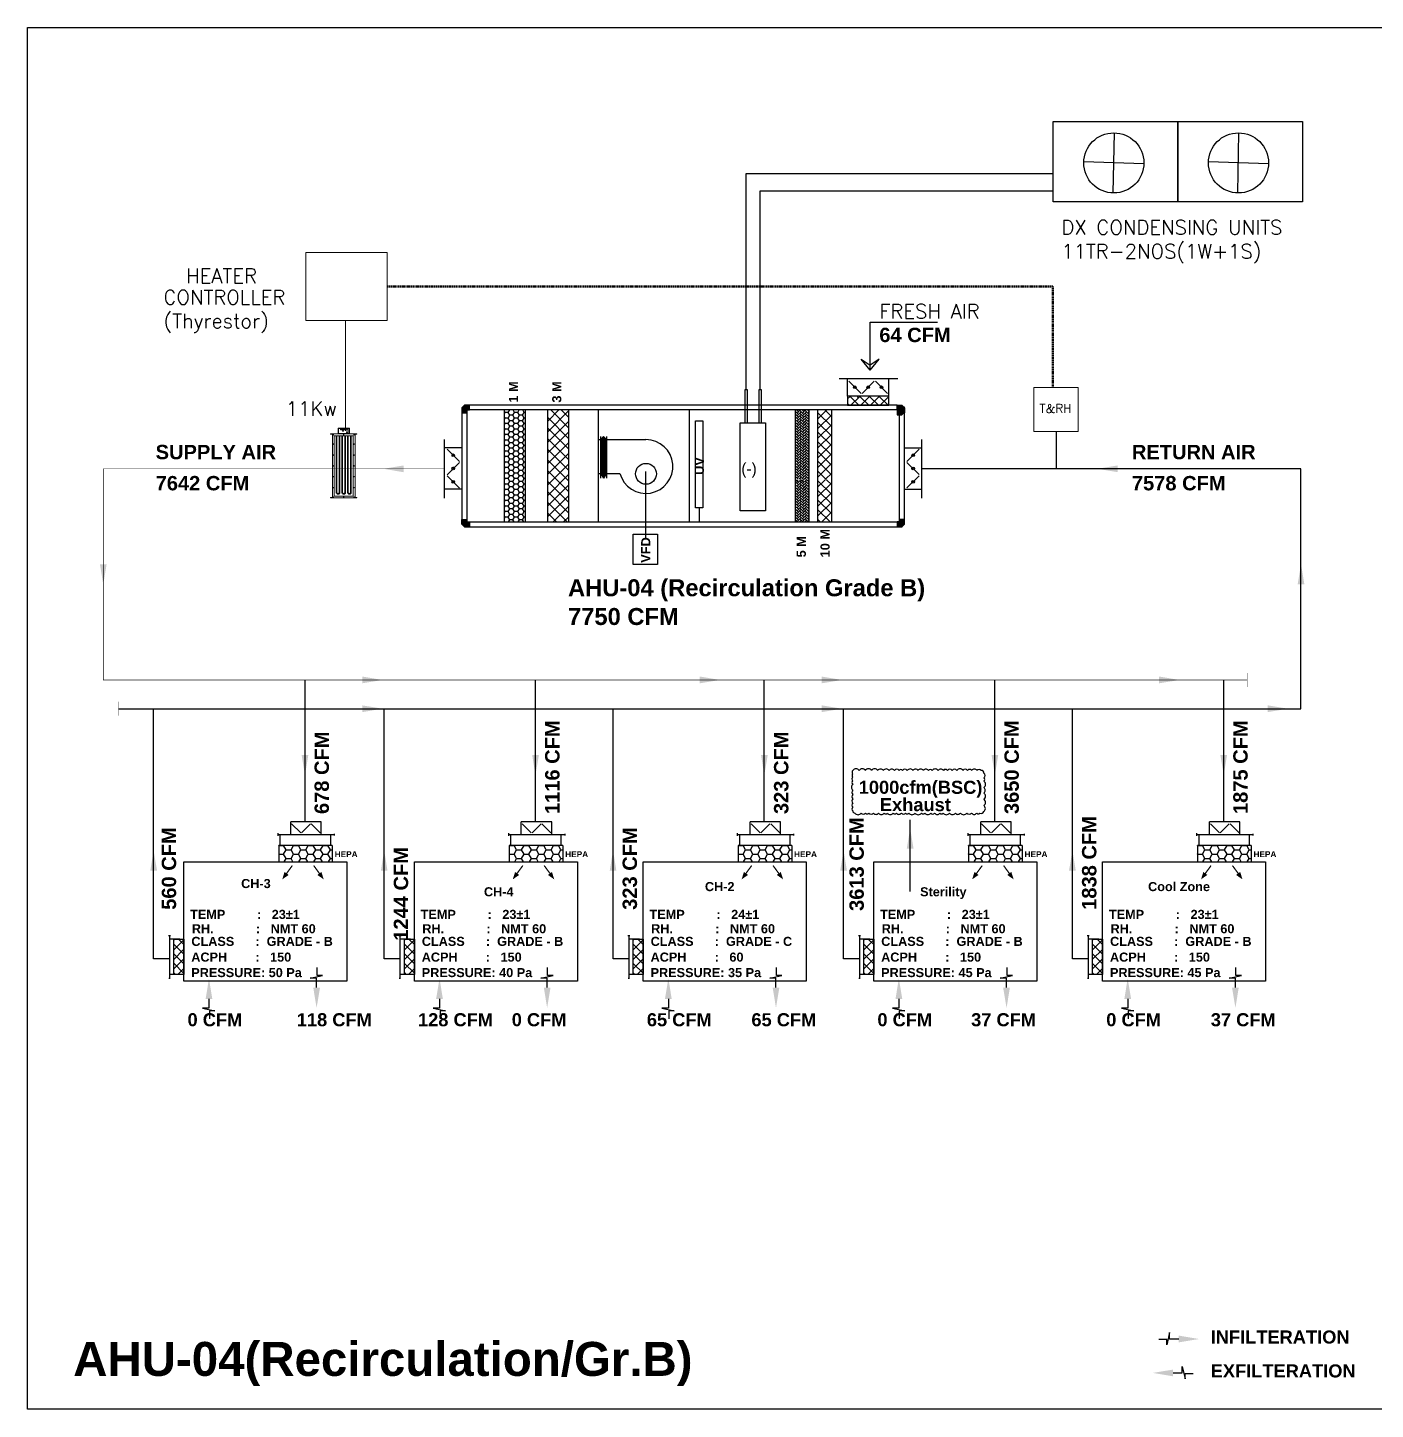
# Model space of a CAD drawing. Header units: inches. Extents: x 571878 to 593737, y 7688 to 75400.
# Drawn here: x 571878 to 585954, y 7688 to 22116 of the extents above; entities that cross this region are included whole.
import ezdxf

# ---------------------------------------------------------------- set-up
doc = ezdxf.new("R2010")
doc.units = ezdxf.units.IN
doc.header["$MEASUREMENT"] = 0
doc.linetypes.add('2617-H4-01$0$HIDDEN', pattern=[0.375, 0.25, -0.125])
for name, color, linetype, lineweight in [('1', 4, 'Continuous', 9), ('10ufilter1', 7, 'Continuous', 30), ('H-AHU', 66, 'Continuous', 9), ('H-HUMIDIFIER', 1, 'Continuous', 5), ('H-MULTI STAGE TERMINAL HEATER', 5, 'Continuous', 5), ('H-TEXT', 7, 'Continuous', 5), ('M-IBMS-BMS-DPT', 214, 'Continuous', 9), ('M-IBMS-BMS-DTEMP', 214, 'Continuous', 9)]:
    doc.layers.add(name, color=color, linetype=linetype, lineweight=lineweight)
for name, color, linetype in [('5u filter', 7, 'Continuous'), ('DIM', 7, 'Continuous'), ('TEXT', 2, 'Continuous'), ('TITLE BOX', 4, 'Continuous')]:
    doc.layers.add(name, color=color, linetype=linetype)
doc.styles.add('HVAC', font='simplex8.shx')
doc.styles.add('WMF-Arial1', font='arialbd.ttf')

# ---------------------------------------------------------------- blocks, each defined once
blk = doc.blocks.new('A$C1F865A62')
at = {"layer": 'H-MULTI STAGE TERMINAL HEATER'}
blk.add_hatch(color=256, dxfattribs=at).paths.add_polyline_path([(39, 184, 1), (34, 184, 1)])
h = blk.add_hatch(dxfattribs=at)
h.set_pattern_fill('ZIGZAG', color=256, scale=50, style=0)
h.set_pattern_definition([(0, (22224.0357, -18830.719), (6.25, 6.25), [6.25, -6.25]), (90, (22230.2857, -18830.719), (-6.25, 6.25), [6.25, -6.25])])
h.paths.add_polyline_path([(850, 275), (100, 275), (100, 265), (850, 265, -1), (850, 235), (100, 235), (100, 225), (850, 225, 1)])
h.paths.add_polyline_path([(850, 200), (100, 200), (100, 190), (850, 190, -1), (850, 160), (100, 160), (100, 150), (850, 150, 1)])
h.paths.add_polyline_path([(850, 125), (100, 125), (100, 115), (850, 115, -1), (850, 85), (100, 85), (100, 75), (850, 75, 1)])
for points in [[(0, 100), (75, 100), (75, 250), (0, 250)], [(5, 105), (70, 105), (70, 245), (5, 245)], [(15, 218), (21, 218), (21, 150), (15, 150)], [(16, 217), (20, 217), (20, 151), (16, 151)], [(80, 350), (80, 325), (75, 325), (75, 350)], [(75, 25), (925, 25), (925, 325), (75, 325)], [(100, 50), (900, 50), (900, 300), (100, 300)], [(920, 350), (920, 325), (925, 325), (925, 350)], [(16, 136), (28, 136), (28, 123), (16, 123)], [(18, 134), (26, 134), (26, 125), (18, 125)], [(59, 136), (47, 136), (47, 123), (59, 123)], [(57, 134), (49, 134), (49, 125), (57, 125)], [(80, 0), (80, 25), (75, 25), (75, 0)], [(920, 0), (920, 25), (925, 25), (925, 0)]]:
    blk.add_lwpolyline(points, close=True, dxfattribs=at)
for points in [[(100, 225), (850, 225, 1), (850, 275), (100, 275)], [(100, 235), (850, 235, 1), (850, 265), (100, 265)], [(100, 150), (850, 150, 1), (850, 200), (100, 200)], [(100, 160), (850, 160, 1), (850, 190), (100, 190)], [(100, 75), (850, 75, 1), (850, 125), (100, 125)], [(100, 85), (850, 85, 1), (850, 115), (100, 115)]]:
    blk.add_lwpolyline(points, format="xyb", dxfattribs=at)
for centre, radius in [((36, 184), 5.48), ((36, 184), 2.37), ((88, 313), 3.45), ((211, 313), 3.45), ((357, 313), 3.45), ((500, 313), 3.45), ((643, 313), 3.45), ((789, 313), 3.45), ((913, 313), 3.45), ((88, 175), 3.45), ((88, 38), 3.45), ((211, 38), 3.45), ((357, 38), 3.45), ((500, 38), 3.45), ((643, 38), 3.45), ((789, 38), 3.45), ((913, 175), 3.45), ((913, 38), 3.45)]:
    blk.add_circle(centre, radius, dxfattribs=at)
blk = doc.blocks.new('A$C09D80265')
at = {"layer": 'M-IBMS-BMS-DTEMP'}
blk.add_lwpolyline([(0, 3691), (3691, 3691), (3691, 0), (0, 0)], close=True, dxfattribs=at)
at = {"layer": 'M-IBMS-BMS-DTEMP', "insert": (471, 2290), "char_height": 731.25, "width": 22.67, "attachment_point": 1}
blk.add_mtext('{\\Fromans|c0;T&RH}', dxfattribs=at)

msp = doc.modelspace()

# ---------------------------------------------------------------- hatches: boundary and pattern name
for points in [[(576413, 18147), (576440, 18175), (576492, 18175), (576492, 18123), (576465, 18123), (576465, 18095), (576413, 18095)], [(581037, 18147), (581009, 18175), (580958, 18175), (580958, 18123), (580985, 18123), (580985, 18095), (581037, 18095)], [(581037, 18099), (581009, 18071), (580958, 18071), (580958, 18123), (580985, 18123), (580985, 18151), (581037, 18151)], [(576413, 16930), (576440, 16902), (576492, 16902), (576492, 16954), (576465, 16954), (576465, 16981), (576413, 16981)], [(581037, 16930), (581009, 16902), (580958, 16902), (580958, 16954), (580985, 16954), (580985, 16981), (581037, 16981)]]:
    msp.add_hatch(color=0).paths.add_polyline_path(points)
at = {"lineweight": -2}
h = msp.add_hatch(dxfattribs=at)
h.set_pattern_fill('HONEY', color=3, scale=265.646304, style=0)
h.set_pattern_definition([(180, (788335.212, 155009.027), (-49.808682, 28.7570558), [33.205788, -66.411576]), (60, (788335.212, 155009.027), (49.808682, 28.757056), [33.205788, -66.411576]), (120, (788335.212, 155009.027), (-1e-07, 57.514112), [-66.411576, 33.205788])])
h.paths.add_polyline_path([(577078, 16954), (576858, 16954), (576858, 18123), (577078, 18123)])
edge = h.paths.add_edge_path()
edge.add_line((576984, 17410), (576942, 17410))
edge.add_line((576942, 17410), (576942, 17410))
edge.add_line((576942, 17410), (576969, 17410))
edge.add_line((576969, 17410), (576942, 17410))
edge.add_line((576942, 17410), (577025, 17410))
h = msp.add_hatch(dxfattribs=at)
h.set_pattern_fill('AR-HBONE', color=3, scale=5, angle=180, style=0)
h.set_pattern_definition([(225, (-12033.414, -24378.998), (-4e-15, -28.28427125), [60, -20]), (315, (-12047.556, -24393.14), (-7e-15, -28.28427125), [60, -20])])
h.paths.add_polyline_path([(579897, 17395), (580035, 17395), (579897, 17405), (579897, 17395), (579897, 18123), (580041, 18123), (580041, 16954), (579897, 16954)])
h = msp.add_hatch(dxfattribs=at)
h.set_pattern_fill('HONEY', color=3, scale=411.530399, style=0)
h.set_pattern_definition([(0, (420485.23, 101247.57), (77.16195, 44.549472), [51.4413, -102.8826]), (120, (420485.23, 101247.57), (-77.16195, 44.549473), [51.4413, -102.8826]), (60, (420485.23, 101247.57), (2e-07, 89.098945), [-102.8826, 51.4413])])
h.paths.add_polyline_path([(575060, 13406), (575060, 13575), (574500, 13575), (574500, 13406)])
h.paths.add_polyline_path([(574902, 13419), (574695, 13419), (574695, 13560), (574695, 13419)], flags=16)
h.paths.add_polyline_path([(574689, 13441), (574689, 13441), (574689, 13536), (574689, 13536)], flags=24)
h = msp.add_hatch(dxfattribs=at)
h.set_pattern_fill('HONEY', color=3, scale=411.530399, style=0)
h.set_pattern_definition([(0, (422892.93, 101247.57), (77.16195, 44.549472), [51.4413, -102.8826]), (120, (422892.93, 101247.57), (-77.16195, 44.549473), [51.4413, -102.8826]), (60, (422892.93, 101247.57), (2e-07, 89.098945), [-102.8826, 51.4413])])
h.paths.add_polyline_path([(577468, 13406), (577468, 13575), (576908, 13575), (576908, 13406)])
h.paths.add_polyline_path([(577309, 13419), (577103, 13419), (577103, 13560), (577103, 13419)], flags=16)
h.paths.add_polyline_path([(577096, 13441), (577096, 13441), (577096, 13536), (577096, 13536)], flags=24)
h = msp.add_hatch(dxfattribs=at)
h.set_pattern_fill('HONEY', color=3, scale=411.530399, style=0)
h.set_pattern_definition([(0, (425282.97, 101247.57), (77.16195, 44.549472), [51.4413, -102.8826]), (120, (425282.97, 101247.57), (-77.16195, 44.549473), [51.4413, -102.8826]), (60, (425282.97, 101247.57), (2e-07, 89.098945), [-102.8826, 51.4413])])
h.paths.add_polyline_path([(579858, 13406), (579858, 13575), (579298, 13575), (579298, 13406)])
h.paths.add_polyline_path([(579699, 13419), (579493, 13419), (579493, 13560), (579493, 13419)], flags=16)
h.paths.add_polyline_path([(579486, 13441), (579486, 13441), (579486, 13536), (579486, 13536)], flags=24)
h = msp.add_hatch(dxfattribs=at)
h.set_pattern_fill('HONEY', color=3, scale=411.530399, style=0)
h.set_pattern_definition([(0, (427690.67, 101247.57), (77.16195, 44.549472), [51.4413, -102.8826]), (120, (427690.67, 101247.57), (-77.16195, 44.549473), [51.4413, -102.8826]), (60, (427690.67, 101247.57), (2e-07, 89.098945), [-102.8826, 51.4413])])
h.paths.add_polyline_path([(582265, 13406), (582265, 13575), (581705, 13575), (581705, 13406)])
h.paths.add_polyline_path([(582107, 13419), (581901, 13419), (581901, 13560), (581901, 13419)], flags=16)
h.paths.add_polyline_path([(581894, 13441), (581894, 13441), (581894, 13536), (581894, 13536)], flags=24)
h = msp.add_hatch(dxfattribs=at)
h.set_pattern_fill('HONEY', color=3, scale=411.530399, style=0)
h.set_pattern_definition([(0, (430080.71, 101247.57), (77.16195, 44.549472), [51.4413, -102.8826]), (120, (430080.71, 101247.57), (-77.16195, 44.549473), [51.4413, -102.8826]), (60, (430080.71, 101247.57), (2e-07, 89.098945), [-102.8826, 51.4413])])
h.paths.add_polyline_path([(584655, 13406), (584655, 13575), (584095, 13575), (584095, 13406)])
h.paths.add_polyline_path([(584497, 13419), (584291, 13419), (584291, 13560), (584291, 13419)], flags=16)
h.paths.add_polyline_path([(584284, 13441), (584284, 13441), (584284, 13536), (584284, 13536)], flags=24)
h = msp.add_hatch(dxfattribs=at)
h.set_pattern_fill('ANSI37', color=1, scale=567.063955, style=0)
h.set_pattern_definition([(45, (387131.54, -9487.39), (-50.121846, 50.121846), []), (135, (387131.54, -9487.39), (-50.121846, -50.121846), [])])
h.paths.add_polyline_path([(573405, 12228), (573510, 12228), (573510, 12598), (573405, 12598)])
h = msp.add_hatch(dxfattribs=at)
h.set_pattern_fill('ANSI37', color=1, scale=567.063955, style=0)
h.set_pattern_definition([(45, (389539.24, -9487.39), (-50.121846, 50.121846), []), (135, (389539.24, -9487.39), (-50.121846, -50.121846), [])])
h.paths.add_polyline_path([(575813, 12228), (575917, 12228), (575917, 12598), (575813, 12598)])
h = msp.add_hatch(dxfattribs=at)
h.set_pattern_fill('ANSI37', color=1, scale=567.063955, style=0)
h.set_pattern_definition([(45, (391929.28, -9487.39), (-50.121846, 50.121846), []), (135, (391929.28, -9487.39), (-50.121846, -50.121846), [])])
h.paths.add_polyline_path([(578203, 12228), (578307, 12228), (578307, 12598), (578203, 12598)])
h = msp.add_hatch(dxfattribs=at)
h.set_pattern_fill('ANSI37', color=1, scale=567.063955, style=0)
h.set_pattern_definition([(45, (394336.98, -9487.39), (-50.121846, 50.121846), []), (135, (394336.98, -9487.39), (-50.121846, -50.121846), [])])
h.paths.add_polyline_path([(580611, 12228), (580715, 12228), (580715, 12598), (580611, 12598)])
h = msp.add_hatch(dxfattribs=at)
h.set_pattern_fill('ANSI37', color=1, scale=567.063955, style=0)
h.set_pattern_definition([(45, (396727.02, -9487.39), (-50.121846, 50.121846), []), (135, (396727.02, -9487.39), (-50.121846, -50.121846), [])])
h.paths.add_polyline_path([(583001, 12228), (583105, 12228), (583105, 12598), (583001, 12598)])
at = {"layer": '10ufilter1', "lineweight": -2, "ltscale": 0.5}
h = msp.add_hatch(dxfattribs=at)
h.set_pattern_fill('ANSI37', color=1, scale=573.796017, angle=180, style=0)
h.set_pattern_definition([(45, (560181.42, 158954.08), (-50.71688, 50.71688), []), (135, (560181.42, 158954.08), (-50.71688, -50.71688), [])])
h.paths.add_polyline_path([(580873, 18269), (580442, 18269), (580442, 18173), (580873, 18173)])
h = msp.add_hatch(dxfattribs=at)
h.set_pattern_fill('ANSI37', color=6, scale=627.127369, angle=180, style=0)
h.set_pattern_definition([(45, (572339.05, 194405.97), (-55.430752, 55.430752), []), (135, (572339.05, 194405.97), (-55.430752, -55.430752), [])])
h.paths.add_polyline_path([(577530, 16954), (577310, 16954), (577310, 18123), (577530, 18123)])
edge = h.paths.add_edge_path()
edge.add_line((577436, 17410), (577394, 17410))
edge.add_line((577394, 17410), (577394, 17410))
edge.add_line((577394, 17410), (577421, 17410))
edge.add_line((577421, 17410), (577394, 17410))
edge.add_line((577394, 17410), (577477, 17410))
h = msp.add_hatch(dxfattribs=at)
h.set_pattern_fill('ANSI37', color=1, scale=573.796017, angle=180, style=0)
h.set_pattern_definition([(45, (560181.42, 158954.08), (-50.716882, 50.716882), []), (135, (560181.42, 158954.08), (-50.716882, -50.716882), [])])
h.paths.add_polyline_path([(580132, 17395), (580270, 17395), (580132, 17405), (580132, 17395), (580132, 18123), (580276, 18123), (580276, 16954), (580132, 16954)])

# ---------------------------------------------------------------- linework, layer by layer
at = {"color": 0, "lineweight": 30}
for p, q in [((576414, 18149), (576414, 16928)), ((578686, 18123), (576414, 18123)), ((578953, 18173), (576439, 18173)), ((576754, 18123), (576465, 18123)), ((576465, 18123), (576465, 16954)), ((576771, 18123), (576481, 18123)), ((577145, 18173), (576805, 18173)), ((577191, 18173), (576851, 18173)), ((577597, 18173), (577257, 18173)), ((578953, 18173), (578680, 18173)), ((578953, 18123), (578680, 18123)), ((580403, 18173), (578953, 18173)), ((580361, 18123), (578953, 18123)), ((580985, 18123), (580361, 18123)), ((580958, 18173), (580403, 18173)), ((580985, 18123), (580958, 18123)), ((580985, 16954), (580985, 18123)), ((581036, 16928), (581036, 18149)), ((576439, 16903), (577930, 16904)), ((576465, 16954), (577930, 16954)), ((577196, 16954), (580985, 16954)), ((577196, 16904), (581011, 16904))]:
    msp.add_line(p, q, dxfattribs=at)
at = {"color": 3, "lineweight": -2}
for p, q in [((579897, 16954), (579897, 18123)), ((579897, 16954), (579897, 18123)), ((579897, 16954), (579897, 18123)), ((580041, 16954), (580041, 18123)), ((574492, 13706), (574492, 13675)), ((574492, 13689), (575079, 13689)), ((574500, 13575), (574500, 13406)), ((575060, 13575), (574500, 13575)), ((574517, 13575), (574517, 13689)), ((575043, 13575), (575043, 13689)), ((575060, 13575), (575060, 13406)), ((575079, 13698), (575079, 13680)), ((576899, 13706), (576899, 13675)), ((576899, 13689), (577487, 13689)), ((576908, 13575), (576908, 13406)), ((577468, 13575), (576908, 13575)), ((576925, 13575), (576925, 13689)), ((577451, 13575), (577451, 13689)), ((577468, 13575), (577468, 13406)), ((577487, 13698), (577487, 13680)), ((579289, 13706), (579289, 13675)), ((579289, 13689), (579877, 13689)), ((579298, 13575), (579298, 13406)), ((579858, 13575), (579298, 13575)), ((579315, 13575), (579315, 13689)), ((579841, 13575), (579841, 13689)), ((579858, 13575), (579858, 13406)), ((579877, 13698), (579877, 13680)), ((581697, 13706), (581697, 13675)), ((581697, 13689), (582285, 13689)), ((581705, 13575), (581705, 13406)), ((582265, 13575), (581705, 13575)), ((581723, 13575), (581723, 13689)), ((582249, 13575), (582249, 13689)), ((582265, 13575), (582265, 13406)), ((582285, 13698), (582285, 13680)), ((584087, 13706), (584087, 13675)), ((584087, 13689), (584675, 13689)), ((584095, 13575), (584095, 13406)), ((584655, 13575), (584095, 13575)), ((584113, 13575), (584113, 13689)), ((584639, 13575), (584639, 13689)), ((584655, 13575), (584655, 13406)), ((584675, 13698), (584675, 13680))]:
    msp.add_line(p, q, dxfattribs=at)
msp.add_line((581036, 16942), (581036, 18126))
at = {"color": 1, "lineweight": -2}
for p, q in [((585177, 17509), (581216, 17509)), ((585177, 15004), (585177, 17509)), ((572828, 15004), (585177, 15004)), ((573194, 12393), (573194, 15004)), ((575602, 12393), (575602, 15004)), ((577992, 12393), (577992, 15004)), ((580400, 12393), (580400, 15004)), ((582790, 12393), (582790, 15004)), ((573349, 12635), (573370, 12635)), ((573359, 12635), (573359, 12191)), ((573469, 12598), (573359, 12598)), ((573469, 12598), (573405, 12598)), ((575756, 12635), (575778, 12635)), ((575767, 12635), (575767, 12191)), ((575877, 12598), (575767, 12598)), ((575877, 12598), (575813, 12598)), ((578146, 12635), (578168, 12635)), ((578157, 12635), (578157, 12191)), ((578267, 12598), (578157, 12598)), ((578267, 12598), (578203, 12598)), ((580554, 12635), (580576, 12635)), ((580565, 12635), (580565, 12191)), ((580674, 12598), (580565, 12598)), ((580674, 12598), (580611, 12598)), ((582944, 12635), (582966, 12635)), ((582955, 12635), (582955, 12191)), ((583065, 12598), (582955, 12598)), ((583065, 12598), (583001, 12598)), ((573359, 12393), (573194, 12393)), ((575767, 12393), (575602, 12393)), ((578157, 12393), (577992, 12393)), ((580565, 12393), (580400, 12393)), ((582955, 12393), (582790, 12393)), ((573353, 12191), (573366, 12191)), ((573469, 12228), (573359, 12228)), ((575760, 12191), (575774, 12191)), ((575877, 12228), (575767, 12228)), ((578150, 12191), (578164, 12191)), ((578267, 12228), (578157, 12228)), ((580558, 12191), (580572, 12191)), ((580674, 12228), (580565, 12228)), ((582948, 12191), (582962, 12191)), ((583065, 12228), (582955, 12228))]:
    msp.add_line(p, q, dxfattribs=at)
at = {"color": 7, "linetype": 'Continuous'}
for p, q in [((573510, 13404), (575212, 13404)), ((573510, 12159), (573510, 13404)), ((573510, 13404), (575212, 13404)), ((573510, 12159), (573510, 13404)), ((573510, 13404), (575212, 13404)), ((573510, 12159), (573510, 13404)), ((573510, 13404), (575212, 13404)), ((573510, 12159), (573510, 13404)), ((575212, 13404), (575212, 12159)), ((575212, 13404), (575212, 12159)), ((575212, 13404), (575212, 12159)), ((575212, 13404), (575212, 12159)), ((575917, 13404), (577620, 13404)), ((575917, 12159), (575917, 13404)), ((575917, 13404), (577620, 13404)), ((575917, 12159), (575917, 13404)), ((575917, 13404), (577620, 13404)), ((575917, 12159), (575917, 13404)), ((575917, 13404), (577620, 13404)), ((575917, 12159), (575917, 13404)), ((577620, 13404), (577620, 12159)), ((577620, 13404), (577620, 12159)), ((577620, 13404), (577620, 12159)), ((577620, 13404), (577620, 12159)), ((578307, 13404), (580010, 13404)), ((578307, 12159), (578307, 13404)), ((578307, 13404), (580010, 13404)), ((578307, 12159), (578307, 13404)), ((578307, 13404), (580010, 13404)), ((578307, 12159), (578307, 13404)), ((578307, 13404), (580010, 13404)), ((578307, 12159), (578307, 13404)), ((580010, 13404), (580010, 12159)), ((580010, 13404), (580010, 12159)), ((580010, 13404), (580010, 12159)), ((580010, 13404), (580010, 12159)), ((580715, 13404), (582417, 13404)), ((580715, 12159), (580715, 13404)), ((580715, 13404), (582417, 13404)), ((580715, 12159), (580715, 13404)), ((580715, 13404), (582417, 13404)), ((580715, 12159), (580715, 13404)), ((580715, 13404), (582417, 13404)), ((580715, 12159), (580715, 13404)), ((582417, 13404), (582417, 12159)), ((582417, 13404), (582417, 12159)), ((582417, 13404), (582417, 12159)), ((582417, 13404), (582417, 12159)), ((583105, 13404), (584807, 13404)), ((583105, 12159), (583105, 13404)), ((583105, 13404), (584807, 13404)), ((583105, 12159), (583105, 13404)), ((583105, 13404), (584807, 13404)), ((583105, 12159), (583105, 13404)), ((583105, 13404), (584807, 13404)), ((583105, 12159), (583105, 13404)), ((584807, 13404), (584807, 12159)), ((584807, 13404), (584807, 12159)), ((584807, 13404), (584807, 12159)), ((584807, 13404), (584807, 12159)), ((575212, 12159), (573510, 12159)), ((575212, 12159), (573510, 12159)), ((575212, 12159), (573510, 12159)), ((575212, 12159), (573510, 12159)), ((577620, 12159), (575917, 12159)), ((577620, 12159), (575917, 12159)), ((577620, 12159), (575917, 12159)), ((577620, 12159), (575917, 12159)), ((580010, 12159), (578307, 12159)), ((580010, 12159), (578307, 12159)), ((580010, 12159), (578307, 12159)), ((580010, 12159), (578307, 12159)), ((582417, 12159), (580715, 12159)), ((582417, 12159), (580715, 12159)), ((582417, 12159), (580715, 12159)), ((582417, 12159), (580715, 12159)), ((584807, 12159), (583105, 12159)), ((584807, 12159), (583105, 12159)), ((584807, 12159), (583105, 12159)), ((584807, 12159), (583105, 12159))]:
    msp.add_line(p, q, dxfattribs=at)
at = {"color": 7, "lineweight": -2}
msp.add_lwpolyline([(593720, 7688), (571878, 7688), (571878, 22116), (593720, 22116)], close=True, dxfattribs=at)
at = {"color": 0, "lineweight": 30}
for points in [[(576492, 18175), (576440, 18175), (576413, 18147), (576413, 18095), (576465, 18095), (576465, 18123), (576492, 18123), (576492, 18175)], [(580958, 18175), (581009, 18175), (581037, 18147), (581037, 18095), (580985, 18095), (580985, 18123), (580958, 18123), (580958, 18175)], [(580958, 18071), (581009, 18071), (581037, 18099), (581037, 18151), (580985, 18151), (580985, 18123), (580958, 18123), (580958, 18071)], [(576492, 16902), (576440, 16902), (576413, 16930), (576413, 16981), (576465, 16981), (576465, 16954), (576492, 16954), (576492, 16902)], [(580958, 16902), (581009, 16902), (581037, 16930), (581037, 16981), (580985, 16981), (580985, 16954), (580958, 16954), (580958, 16902)]]:
    msp.add_lwpolyline(points, dxfattribs=at)
at = {"color": 1, "lineweight": -2, "const_width": 5}
msp.add_lwpolyline([(572828, 15076), (572828, 14931)], dxfattribs=at)
at = {"color": 3, "lineweight": -2, "const_width": 12.7}
for points in [[(574583, 13284), (574642, 13366)], [(574925, 13284), (574866, 13366)], [(576990, 13284), (577050, 13366)], [(577333, 13284), (577273, 13366)], [(579380, 13284), (579440, 13366)], [(579723, 13284), (579663, 13366)], [(581788, 13284), (581848, 13366)], [(582131, 13284), (582071, 13366)], [(584178, 13284), (584238, 13366)], [(584521, 13284), (584461, 13366)]]:
    msp.add_lwpolyline(points, dxfattribs=at)
at = {"color": 1, "lineweight": -2}
for points in [[(573405, 12598), (573510, 12598), (573510, 12228), (573405, 12228)], [(575813, 12598), (575917, 12598), (575917, 12228), (575813, 12228)], [(578203, 12598), (578307, 12598), (578307, 12228), (578203, 12228)], [(580611, 12598), (580715, 12598), (580715, 12228), (580611, 12228)], [(583001, 12598), (583105, 12598), (583105, 12228), (583001, 12228)]]:
    msp.add_lwpolyline(points, close=True, dxfattribs=at)
for points in [[(583263, 17544), (583263, 17474), (583050, 17509)], [(585142, 16301), (585213, 16301), (585177, 16513)], [(575372, 15039), (575372, 14968), (575584, 15004)], [(580170, 15039), (580170, 14968), (580382, 15004)], [(584829, 15039), (584829, 14968), (585042, 15004)], [(573230, 13311), (573159, 13311), (573194, 13523)], [(575637, 13311), (575567, 13311), (575602, 13523)], [(578027, 13311), (577957, 13311), (577992, 13523)], [(580435, 13311), (580364, 13311), (580400, 13523)], [(582825, 13311), (582754, 13311), (582790, 13523)]]:
    msp.add_solid(points, dxfattribs=at)
at = {"color": 3, "lineweight": -2}
for points in [[(574561, 13299), (574604, 13268), (574538, 13222)], [(574947, 13299), (574904, 13268), (574970, 13222)], [(576969, 13299), (577012, 13268), (576945, 13222)], [(577354, 13299), (577312, 13268), (577378, 13222)], [(579359, 13299), (579402, 13268), (579335, 13222)], [(579744, 13299), (579702, 13268), (579768, 13222)], [(581767, 13299), (581809, 13268), (581743, 13222)], [(582152, 13299), (582109, 13268), (582176, 13222)], [(584157, 13299), (584199, 13268), (584133, 13222)], [(584542, 13299), (584499, 13268), (584566, 13222)]]:
    msp.add_solid(points, dxfattribs=at)
at = {"layer": '1', "color": 140}
msp.add_lwpolyline([(575198, 17905), (575198, 17905), (575198, 19057)], dxfattribs=at)
at = {"layer": '10ufilter1', "color": 6, "lineweight": -2, "ltscale": 0.5}
for p, q in [((577310, 16954), (577310, 18123)), ((577310, 16954), (577310, 18123)), ((577530, 16954), (577530, 18123)), ((577530, 16954), (577530, 18123))]:
    msp.add_line(p, q, dxfattribs=at)
at = {"layer": '10ufilter1', "color": 1, "lineweight": -2, "ltscale": 0.5}
for p, q in [((580041, 16954), (580041, 18123)), ((580041, 16954), (580041, 18123)), ((580132, 16954), (580132, 18123)), ((580132, 16954), (580132, 18123)), ((580132, 16954), (580132, 18123)), ((580276, 16954), (580276, 18123)), ((580276, 16954), (580276, 18123)), ((580276, 16954), (580276, 18123))]:
    msp.add_line(p, q, dxfattribs=at)
at = {"layer": '5u filter', "color": 4, "linetype": 'Continuous', "ltscale": 0.5}
for p, q in [((580965, 18450), (580355, 18450)), ((580442, 18269), (580442, 18450)), ((580582, 18296), (580454, 18424)), ((580721, 18424), (580593, 18296)), ((580732, 18424), (580860, 18296)), ((580873, 18173), (580873, 18450)), ((581216, 17204), (581216, 17814)), ((581036, 17727), (581216, 17727)), ((581062, 17586), (581190, 17714)), ((581190, 17448), (581062, 17575)), ((581190, 17437), (581062, 17309)), ((581036, 17296), (581216, 17296))]:
    msp.add_line(p, q, dxfattribs=at)
at = {"layer": '5u filter', "color": 5, "lineweight": -2, "ltscale": 0.5}
for p, q in [((577836, 18123), (577836, 16954)), ((578789, 16954), (578789, 18123))]:
    msp.add_line(p, q, dxfattribs=at)
at = {"layer": '5u filter', "color": 3, "linetype": 'Continuous', "ltscale": 0.5}
for p, q in [((576233, 17204), (576233, 17814)), ((576414, 17727), (576233, 17727)), ((576388, 17586), (576260, 17714)), ((576260, 17447), (576388, 17575)), ((576260, 17436), (576388, 17308)), ((576414, 17296), (576233, 17296))]:
    msp.add_line(p, q, dxfattribs=at)
at = {"layer": '5u filter', "color": 0, "lineweight": -2, "ltscale": 0.5}
for p, q in [((577836, 17814), (577864, 17814)), ((577894, 17848), (577864, 17814)), ((577864, 17412), (577864, 17848)), ((577874, 17826), (577874, 17445)), ((577890, 17843), (577890, 17420)), ((577894, 17848), (577925, 17814)), ((577901, 17840), (577901, 17424)), ((577913, 17827), (577913, 17443)), ((577925, 17848), (577925, 17412)), ((577925, 17814), (578336, 17814)), ((577836, 17461), (577864, 17461)), ((577864, 17461), (577894, 17412)), ((577925, 17461), (577894, 17412)), ((577925, 17461), (578064, 17461))]:
    msp.add_line(p, q, dxfattribs=at)
at = {"layer": '5u filter', "color": 6, "linetype": 'Continuous', "ltscale": 0.5}
for p, q in [((574945, 13823), (574626, 13823)), ((574626, 13689), (574626, 13823)), ((574730, 13709), (574635, 13803)), ((574833, 13803), (574738, 13709)), ((574841, 13803), (574935, 13709)), ((574945, 13689), (574945, 13823)), ((577352, 13823), (577034, 13823)), ((577034, 13689), (577034, 13823)), ((577138, 13709), (577043, 13803)), ((577240, 13803), (577146, 13709)), ((577249, 13803), (577343, 13709)), ((577352, 13689), (577352, 13823)), ((579742, 13823), (579424, 13823)), ((579424, 13689), (579424, 13823)), ((579528, 13709), (579433, 13803)), ((579630, 13803), (579536, 13709)), ((579639, 13803), (579733, 13709)), ((579742, 13689), (579742, 13823)), ((582150, 13823), (581832, 13823)), ((581832, 13689), (581832, 13823)), ((581935, 13709), (581841, 13803)), ((582038, 13803), (581944, 13709)), ((582046, 13803), (582141, 13709)), ((582150, 13689), (582150, 13823)), ((584540, 13823), (584222, 13823)), ((584222, 13689), (584222, 13823)), ((584325, 13709), (584231, 13803)), ((584428, 13803), (584334, 13709)), ((584436, 13803), (584531, 13709)), ((584540, 13689), (584540, 13823)), ((574626, 13689), (574945, 13689)), ((577034, 13689), (577352, 13689)), ((579424, 13689), (579742, 13689)), ((581832, 13689), (582150, 13689)), ((584222, 13689), (584540, 13689))]:
    msp.add_line(p, q, dxfattribs=at)
at = {"layer": '5u filter', "color": 4, "linetype": 'Continuous', "ltscale": 0.5}
for centre in [(580518, 18360), (580657, 18360), (580796, 18360), (581126, 17650), (581126, 17511), (581126, 17373)]:
    msp.add_circle(centre, 14, dxfattribs=at)
at = {"layer": '5u filter', "color": 3, "linetype": 'Continuous', "ltscale": 0.5}
for centre in [(576324, 17650), (576324, 17511), (576324, 17372)]:
    msp.add_circle(centre, 14, dxfattribs=at)
at = {"layer": '5u filter', "color": 0, "lineweight": -2, "ltscale": 0.5}
msp.add_circle((578336, 17457), 109, dxfattribs=at)
msp.add_arc((578336, 17533), 281, 194.7628, 90, dxfattribs=at)
at = {"layer": 'H-AHU', "linetype": 'Continuous'}
msp.add_lwpolyline([(574783, 19769), (575633, 19769), (575633, 19057), (574783, 19057)], close=True, dxfattribs=at)
at = {"layer": 'M-IBMS-BMS-DPT', "color": 3, "linetype": '2617-H4-01$0$HIDDEN', "lineweight": 50, "ltscale": 50}
for q in [(575633, 19413), (582586, 18360)]:
    msp.add_line((582586, 19413), q, dxfattribs=at)
at = {"layer": 'TEXT', "color": 3, "lineweight": -2}
for p, q in [((580548, 18253), (580548, 18264)), ((576334, 17524), (576323, 17524)), ((581116, 17524), (581127, 17524)), ((574775, 13823), (574775, 15304)), ((577182, 13823), (577182, 15304)), ((579572, 13823), (579572, 15304)), ((581980, 13823), (581980, 15304)), ((584370, 13823), (584370, 15304))]:
    msp.add_line(p, q, dxfattribs=at)
at = {"layer": 'TEXT', "color": 1, "lineweight": -2}
msp.add_line((581095, 13094), (581095, 13842), dxfattribs=at)
at = {"layer": 'TEXT', "color": 3, "lineweight": -2, "ltscale": 0.5}
for points in [[(579368, 17989), (579397, 17989), (579397, 18335), (579368, 18335)], [(579514, 17989), (579543, 17989), (579543, 18335), (579514, 18335)]]:
    msp.add_lwpolyline(points, close=True, dxfattribs=at)
at = {"layer": 'TEXT', "color": 0, "lineweight": -2}
msp.add_lwpolyline([(579586, 17071), (579319, 17071), (579319, 17989), (579586, 17989)], close=True, dxfattribs=at)
at = {"layer": 'TEXT', "color": 3, "lineweight": -2, "const_width": 5}
for points in [[(576233, 17509), (572668, 17509), (572668, 15304), (584615, 15304)], [(584615, 15376), (584615, 15231)]]:
    msp.add_lwpolyline(points, dxfattribs=at)
at = {"layer": 'TEXT', "color": 3, "lineweight": -2}
for points in [[(575807, 17473), (575807, 17544), (575595, 17509)], [(572703, 16513), (572633, 16513), (572668, 16301)], [(575372, 15340), (575372, 15269), (575584, 15304)], [(578898, 15340), (578898, 15269), (579110, 15304)], [(580170, 15340), (580170, 15269), (580382, 15304)], [(583695, 15340), (583695, 15269), (583908, 15304)], [(574810, 14522), (574739, 14522), (574775, 14310)], [(577218, 14522), (577147, 14522), (577182, 14310)], [(579608, 14522), (579537, 14522), (579572, 14310)], [(582015, 14522), (581945, 14522), (581980, 14310)], [(584405, 14522), (584335, 14522), (584370, 14310)], [(573807, 11973), (573737, 11973), (573772, 12186)], [(576215, 11973), (576144, 11973), (576180, 12186)], [(578605, 11973), (578534, 11973), (578570, 12186)], [(581013, 11973), (580942, 11973), (580977, 12186)], [(583403, 11973), (583332, 11973), (583367, 12186)], [(583900, 8387), (583900, 8458), (584112, 8422)]]:
    msp.add_solid(points, dxfattribs=at)
at = {"layer": 'TEXT', "color": 1, "lineweight": -2}
for points in [[(581060, 13542), (581131, 13542), (581095, 13754)], [(574932, 12092), (574861, 12092), (574896, 11880)], [(577339, 12092), (577269, 12092), (577304, 11880)], [(579729, 12092), (579659, 12092), (579694, 11880)], [(582137, 12092), (582066, 12092), (582102, 11880)], [(584527, 12092), (584457, 12092), (584492, 11880)], [(583841, 8033), (583841, 8103), (583629, 8068)]]:
    msp.add_solid(points, dxfattribs=at)
at = {"layer": 'TITLE BOX'}
for p, q in [((583217, 20389), (583228, 21018)), ((584519, 20389), (584529, 21018)), ((583536, 20693), (582908, 20714)), ((584838, 20693), (584210, 20714)), ((579382, 20591), (582589, 20591)), ((579382, 18335), (579382, 20591)), ((579529, 20413), (582589, 20413)), ((579529, 18335), (579529, 20413)), ((580677, 18539), (580677, 19039)), ((580677, 19039), (581379, 19039)), ((580677, 18539), (580583, 18655)), ((580583, 18655), (580677, 18592)), ((580677, 18539), (580771, 18655)), ((580771, 18655), (580677, 18592)), ((580873, 18269), (580442, 18269)), ((580442, 18269), (580442, 18173)), ((576858, 16954), (576858, 18123)), ((576858, 16954), (576858, 18123)), ((577078, 16954), (577078, 18123)), ((577078, 16954), (577078, 18123)), ((580442, 18173), (580871, 18173)), ((582623, 17509), (582623, 17898)), ((578336, 16792), (578336, 17480))]:
    msp.add_line(p, q, dxfattribs=at)
at = {"layer": 'TITLE BOX', "color": 5}
msp.add_line((578893, 17101), (578893, 16954), dxfattribs=at)
at = {"layer": 'TITLE BOX', "color": 1}
for p, q in [((574901, 12217), (574901, 12301)), ((577309, 12217), (577309, 12301)), ((579699, 12217), (579699, 12301)), ((582107, 12217), (582107, 12301)), ((584497, 12217), (584497, 12301)), ((574830, 12189), (574959, 12217)), ((574896, 12189), (574830, 12189)), ((574896, 12092), (574896, 12189)), ((574959, 12217), (574901, 12217)), ((577238, 12189), (577366, 12217)), ((577304, 12189), (577238, 12189)), ((577304, 12092), (577304, 12189)), ((577366, 12217), (577309, 12217)), ((579628, 12189), (579756, 12217)), ((579694, 12189), (579628, 12189)), ((579694, 12092), (579694, 12189)), ((579756, 12217), (579699, 12217)), ((582036, 12189), (582164, 12217)), ((582102, 12189), (582036, 12189)), ((582102, 12092), (582102, 12189)), ((582164, 12217), (582107, 12217)), ((584426, 12189), (584554, 12217)), ((584492, 12189), (584426, 12189)), ((584492, 12092), (584492, 12189)), ((584554, 12217), (584497, 12217)), ((583937, 8068), (583937, 8134)), ((583937, 8134), (583966, 8006)), ((583841, 8068), (583937, 8068)), ((583966, 8006), (583966, 8063)), ((583966, 8063), (584050, 8063))]:
    msp.add_line(p, q, dxfattribs=at)
at = {"layer": 'TITLE BOX', "color": 3}
for p, q in [((573772, 11877), (573706, 11877)), ((573706, 11877), (573834, 11849)), ((573772, 11973), (573772, 11877)), ((573834, 11849), (573777, 11849)), ((573777, 11849), (573777, 11765)), ((576180, 11877), (576113, 11877)), ((576113, 11877), (576242, 11849)), ((576180, 11973), (576180, 11877)), ((576242, 11849), (576185, 11849)), ((576185, 11849), (576185, 11765)), ((578570, 11877), (578503, 11877)), ((578503, 11877), (578632, 11849)), ((578570, 11973), (578570, 11877)), ((578632, 11849), (578575, 11849)), ((578575, 11849), (578575, 11765)), ((580977, 11877), (580911, 11877)), ((580911, 11877), (581040, 11849)), ((580977, 11973), (580977, 11877)), ((581040, 11849), (580982, 11849)), ((580982, 11849), (580982, 11765)), ((583367, 11877), (583301, 11877)), ((583301, 11877), (583430, 11849)), ((583367, 11973), (583367, 11877)), ((583430, 11849), (583372, 11849)), ((583372, 11849), (583372, 11765)), ((583775, 8417), (583691, 8417)), ((583804, 8489), (583775, 8360)), ((583775, 8360), (583775, 8417)), ((583804, 8422), (583804, 8489)), ((583900, 8422), (583804, 8422))]:
    msp.add_line(p, q, dxfattribs=at)
at = {"layer": 'TITLE BOX'}
for points in [[(582589, 21135), (583891, 21135), (583891, 20297), (582589, 20297)], [(583891, 21135), (585192, 21135), (585192, 20297), (583891, 20297)], [(578201, 16827), (578455, 16827), (578455, 16508), (578201, 16508)]]:
    msp.add_lwpolyline(points, close=True, dxfattribs=at)
at = {"layer": 'TITLE BOX', "color": 5}
msp.add_lwpolyline([(578855, 18010), (578930, 18010), (578930, 17101), (578855, 17101)], close=True, dxfattribs=at)
at = {"layer": 'TITLE BOX'}
msp.add_lwpolyline([(580497, 14359, 0.520567), (580497, 14324, 0.520567), (580497, 14290, 0.520567), (580497, 14250, 0.520567), (580497, 14214, 0.520567), (580497, 14153, 0.520567), (580497, 14107, 0.520567), (580497, 14063, 0.520567), (580497, 14020, 0.520567), (580497, 13974, 0.520567), (580497, 13938, 0.520567), (580519, 13914, 0.520567), (580583, 13914, 0.520567), (580629, 13914, 0.520567), (580665, 13914, 0.520567), (580712, 13914, 0.520567), (580765, 13914, 0.520567), (580822, 13914, 0.520567), (580858, 13914, 0.520567), (580916, 13914, 0.520567), (580951, 13914, 0.520567), (581004, 13914, 0.520567), (581048, 13914, 0.520567), (581082, 13914, 0.520567), (581146, 13914, 0.520567), (581213, 13914, 0.520567), (581249, 13914, 0.520567), (581310, 13914, 0.520567), (581351, 13914, 0.520567), (581406, 13914, 0.520567), (581441, 13914, 0.520567), (581506, 13914, 0.520567), (581568, 13914, 0.520567), (581620, 13914, 0.520567), (581687, 13914, 0.520567), (581737, 13914, 0.520567), (581791, 13914, 0.520567), (581824, 13914, 0.520567), (581865, 13931, 0.520567), (581865, 13992, 0.520567), (581865, 14058, 0.520567), (581865, 14122, 0.520567), (581865, 14180, 0.520567), (581865, 14246, 0.520567), (581865, 14281, 0.520567), (581865, 14330, 0.520567), (581836, 14359, 0.520567), (581793, 14359, 0.520567), (581738, 14359, 0.520567), (581694, 14359, 0.520567), (581647, 14359, 0.520567), (581583, 14359, 0.520567), (581534, 14359, 0.520567), (581486, 14359, 0.520567), (581442, 14359, 0.520567), (581388, 14359, 0.520567), (581325, 14359, 0.520567), (581286, 14359, 0.520567), (581233, 14359, 0.520567), (581178, 14359, 0.520567), (581126, 14359, 0.520567), (581065, 14359, 0.520567), (581015, 14359, 0.520567), (580980, 14359, 0.520567), (580931, 14359, 0.520567), (580876, 14359, 0.520567), (580815, 14359, 0.520567), (580757, 14359, 0.520567), (580693, 14359, 0.520567), (580627, 14359, 0.520567), (580562, 14359, 0.520567)], format="xyb", close=True, dxfattribs=at)
for centre in [(583222, 20703), (584524, 20703)]:
    msp.add_circle(centre, 314, dxfattribs=at)

# ---------------------------------------------------------------- block references
at = {"layer": 'H-HUMIDIFIER', "xscale": 0.125, "yscale": 0.125, "zscale": 0.125}
msp.add_blockref('A$C09D80265', (582388, 17898), dxfattribs=at)
at = {"layer": 'H-MULTI STAGE TERMINAL HEATER', "xscale": -0.7874999999767169, "yscale": 0.7875000000058208, "zscale": 0.7875000000000014, "rotation": 89.99999999999993}
msp.add_blockref('A$C1F865A62', (575317, 17933), dxfattribs=at)

# ---------------------------------------------------------------- texts
at = {"color": 1, "lineweight": -2, "style": 'WMF-Arial1'}
for s, p in [('RETURN AIR', (583411, 17609)), ('7578 CFM', (583411, 17284))]:
    msp.add_text(s, height=150, dxfattribs=at).set_placement(p)
for s, p in [('3613 CFM', (580611, 12892)), ('1838 CFM', (583040, 12904)), ('560 CFM', (573429, 12904)), ('323 CFM', (578242, 12904)), ('1244 CFM', (575852, 12581))]:
    msp.add_text(s, height=150, rotation=90, dxfattribs=at).set_placement(p)
at = {"layer": '5u filter', "color": 0, "lineweight": -2, "ltscale": 0.5, "style": 'WMF-Arial1'}
for s, p in [('1 M', (577000, 18200)), ('3 M', (577452, 18200)), ('UV', (578941, 17445)), ('VFD', (578381, 16528)), ('5 M', (580006, 16584)), ('10 M', (580254, 16584))]:
    msp.add_text(s, height=95.5, rotation=90, dxfattribs=at).set_placement(p)
for p in [(575085, 13454), (577493, 13454), (579883, 13454), (582290, 13454), (584681, 13454)]:
    msp.add_text('HEPA', height=61.6, dxfattribs=at).set_placement(p)
at = {"layer": 'DIM', "color": 0, "style": 'WMF-Arial1'}
for s, height, p in [('CH-3', 94.7, (574108, 13131)), ('CH-4', 94.7, (576644, 13045)), ('CH-2', 94.7, (578952, 13099)), ('Sterility', 94.7, (581199, 13045)), ('Cool Zone', 94.7, (583580, 13099)), ('TEMP         :   23±1', 94.72, (573575, 12809)), ('TEMP         :   23±1', 94.72, (575983, 12809)), ('TEMP         :   24±1', 94.72, (578373, 12809)), ('TEMP         :   23±1', 94.72, (580781, 12809)), ('TEMP         :   23±1', 94.72, (583171, 12809)), ('RH.            :   NMT 60', 94.72, (573593, 12659)), ('RH.            :   NMT 60', 94.72, (576000, 12659)), ('RH.            :   NMT 60', 94.72, (578390, 12659)), ('RH.            :   NMT 60', 94.72, (580798, 12659)), ('RH.            :   NMT 60', 94.72, (583188, 12659)), ('CLASS      :  GRADE - B', 94.72, (573588, 12527)), ('CLASS      :  GRADE - B', 94.72, (575995, 12527)), ('CLASS      :  GRADE - C', 94.72, (578385, 12527)), ('CLASS      :  GRADE - B', 94.72, (580793, 12527)), ('CLASS      :  GRADE - B', 94.72, (583183, 12527)), ('ACPH        :   150', 94.72, (573587, 12363)), ('ACPH        :   150', 94.72, (575994, 12363)), ('ACPH        :   60', 94.72, (578384, 12363)), ('ACPH        :   150', 94.72, (580792, 12363)), ('ACPH        :   150', 94.72, (583182, 12363)), ('PRESSURE: 50 Pa', 94.72, (573587, 12201)), ('PRESSURE: 40 Pa', 94.72, (575994, 12201)), ('PRESSURE: 35 Pa', 94.72, (578384, 12201)), ('PRESSURE: 45 Pa', 94.72, (580792, 12201)), ('PRESSURE: 45 Pa', 94.72, (583182, 12201))]:
    msp.add_text(s, height=height, dxfattribs=at).set_placement(p)
at = {"layer": 'H-TEXT', "style": 'HVAC'}
for s, p in [('DX CONDENSING UNITS', (582674, 19956)), ('11TR-2NOS(1W+1S)', (582674, 19706)), ('HEATER', (573533, 19449)), ('CONTROLLER', (573297, 19226)), ('FRESH AIR', (580773, 19079)), ('(Thyrestor)', (573297, 18978)), ('11Kw', (574574, 18063))]:
    msp.add_text(s, height=150, dxfattribs=at).set_placement(p)
at = {"layer": 'TEXT', "color": 3, "lineweight": -2, "style": 'WMF-Arial1'}
for s, p in [('SUPPLY AIR', (573215, 17609)), ('7642 CFM', (573215, 17284))]:
    msp.add_text(s, height=150, dxfattribs=at).set_placement(p)
at = {"layer": 'TEXT', "color": 0, "lineweight": -2}
msp.add_text('(-)', height=120.1, dxfattribs=at).set_placement((579332, 17451))
at = {"layer": 'TEXT', "color": 0, "lineweight": -2, "ltscale": 0.5, "style": 'WMF-Arial1'}
for s, height, p in [('AHU-04 (Recirculation Grade B)', 177.32, (577522, 16178)), ('7750 CFM ', 177.3, (577522, 15878)), ('AHU-04(Recirculation/Gr.B)', 354.64, (572354, 8037))]:
    msp.add_text(s, height=height, dxfattribs=at).set_placement(p)
at = {"layer": 'TEXT', "color": 3, "lineweight": -2, "style": 'WMF-Arial1'}
for s, p in [('1116 CFM', (577433, 13904)), ('3650 CFM', (582230, 13904)), ('1875 CFM', (584620, 13904)), ('678 CFM', (575025, 13904)), ('323 CFM', (579823, 13904))]:
    msp.add_text(s, height=150, rotation=90, dxfattribs=at).set_placement(p)
at = {"layer": 'TEXT', "color": 1, "lineweight": -2, "style": 'WMF-Arial1'}
for s, p in [('1000cfm(BSC)', (580558, 14115)), ('Exhaust', (580779, 13934)), ('118 CFM', (574689, 11688)), ('0 CFM', (576934, 11688)), ('65 CFM', (579437, 11688)), ('37 CFM', (581732, 11688)), ('37 CFM', (584235, 11688))]:
    msp.add_text(s, height=136.4, dxfattribs=at).set_placement(p)
at = {"layer": 'TITLE BOX', "style": 'WMF-Arial1'}
msp.add_text('64 CFM', height=150, dxfattribs=at).set_placement((580773, 18832))
at = {"layer": 'TITLE BOX', "color": 3, "style": 'WMF-Arial1'}
for s, p in [('0 CFM', (573548, 11688)), ('128 CFM', (575955, 11688)), ('65 CFM', (578345, 11688)), ('0 CFM', (580753, 11688)), ('0 CFM', (583143, 11688)), ('INFILTERATION', (584234, 8375))]:
    msp.add_text(s, height=136.4, dxfattribs=at).set_placement(p)
at = {"layer": 'TITLE BOX', "color": 1, "style": 'WMF-Arial1'}
msp.add_text('EXFILTERATION', height=136.4, dxfattribs=at).set_placement((584234, 8021))

doc.saveas('drawing.dxf')
